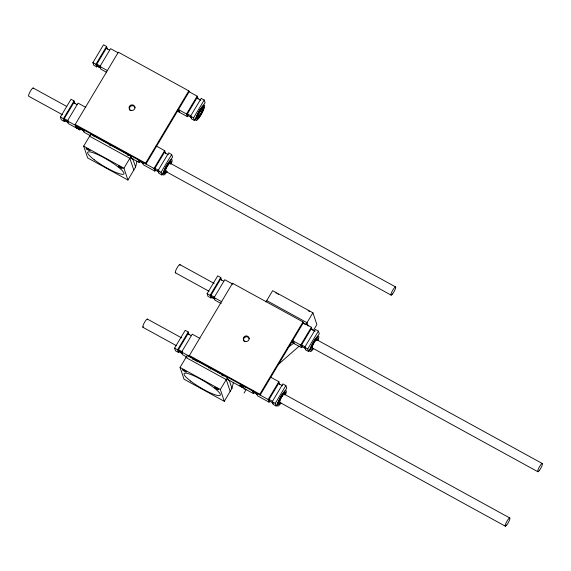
<?xml version="1.0" encoding="UTF-8"?>
<svg xmlns="http://www.w3.org/2000/svg" width="571" height="571" viewBox="0 0 571 571"><rect width="100%" height="100%" fill="white"/><g stroke="black" fill="none" stroke-linecap="round" stroke-linejoin="round"><path stroke-width="0.86" d="M133.271 159.109L131.787 158.495L131.037 156.347L90.775 134.242L83.68 146.126L87.648 157.924L127.918 180.022L135.577 167.075L137.076 161.101M229.463 380.457L228.164 379.779L227.422 377.624L187.152 355.526L180.058 367.41L184.026 379.208L224.296 401.306L231.954 388.359L233.453 382.384M77.099 104.629L73.745 102.787L64.28 118.632L64.88 120.402L64.287 121.395L61.268 119.739L60.376 117.084L71.018 99.254L74.037 100.917L74.929 103.565M109.611 50.162L106.256 48.321L96.799 64.166L97.391 65.936L96.799 66.928L93.78 65.272L92.887 62.617L103.529 44.795L106.549 46.451L107.441 49.106M64.287 121.395L63.395 118.739L74.037 100.917M96.799 66.928L95.907 64.273L106.549 46.451M80.083 127.79L80.482 128.967L79.89 129.96L68.313 123.6L67.421 120.952L78.063 103.123L85.778 107.362M106.235 72.103L100.831 69.141L99.939 66.486L110.574 48.656L118.297 52.896M75.179 124.485L118.333 52.197L188.801 90.868L189.101 91.753L145.94 164.041L145.648 163.156L75.179 124.485L75.472 125.37M76.942 128.075C70.654 122.922 85.236 132.058 76.942 128.075L77.742 126.741M77.192 128.225L77.977 126.919M77.949 128.639L78.734 127.333M78.191 128.761L78.984 127.426M78.413 128.86L79.233 127.483M79.126 129.096L80.204 127.447M79.326 129.103L80.168 127.69M127.918 180.022L123.95 168.231L131.037 156.347M130.709 157.846L139.288 162.549L139.874 161.564L139.481 160.38M145.648 163.156L188.801 90.868M177.31 110.845L178.559 111.531L179.351 110.196M178.559 111.531L179.608 110.253M168.374 154.72L164.348 152.514L154.884 168.359L155.483 170.122L154.891 171.114L153.999 168.459L164.641 150.637L156.147 145.976M200.885 100.26L196.859 98.048L187.402 113.893L187.995 115.663L187.402 116.648L186.51 114L197.152 96.171L188.666 91.51M158.024 170.672L168.666 152.85L171.685 154.505L172.578 157.161L166.932 165.098L161.936 174.983L158.916 173.327L158.024 170.672L161.043 172.328L161.936 174.983M190.543 116.206L201.178 98.383L204.204 100.039L205.096 102.694L199.443 110.631L194.454 120.517L191.435 118.861L190.543 116.206L193.562 117.862L194.454 120.517M161.043 172.328L171.685 154.505M193.562 117.862L204.204 100.039M191.292 335.691L187.938 333.849L178.48 349.695L179.073 351.465L178.48 352.457L175.461 350.794L174.569 348.146L185.211 330.316L188.23 331.972L189.122 334.627M223.811 281.225L220.456 279.383L210.992 295.228L211.591 296.999L210.999 297.991L207.98 296.335L207.087 293.68L217.729 275.85L220.749 277.513L221.641 280.161M178.48 352.457L177.588 349.802L188.23 331.972M210.999 297.991L210.107 295.335L220.749 277.513M187.138 357.203L182.513 354.662L181.614 352.007L192.256 334.185L199.978 338.417M221.198 303.586L215.024 300.196L214.132 297.548L224.774 279.719L232.49 283.958M189.372 355.547L232.533 283.259L303.001 321.93L303.301 322.815L260.14 395.103L259.841 394.218L189.372 355.547L189.672 356.432M265.936 301.916L272.638 290.689L312.908 312.794L316.876 324.585L313.236 330.68M224.296 401.306L220.327 389.508L227.422 377.624M240.698 386.282L239.606 385.161L241.79 386.003L243.61 387.595L240.698 386.282L241.554 384.847M240.933 386.439L241.754 385.061M241.176 386.596L241.976 385.261M241.426 386.745L242.204 385.439M241.683 386.895L242.454 385.596M242.646 387.381L243.467 386.003M242.853 387.466L243.71 386.032M244.053 389.386L245.237 387.402M244.074 392.998L246.258 389.343M227.75 379.487L253.481 393.612L254.074 392.62L253.481 390.857M259.841 394.218L303.001 321.93M291.51 341.908L292.017 342.207L292.787 340.916M292.017 342.207L293.044 341.051M292.266 342.35L293.294 341.165M312.908 312.794L305.813 324.671L302.716 322.972M282.566 385.782L278.541 383.569L269.084 399.415L269.676 401.185L269.084 402.177L268.192 399.522L278.834 381.699L270.347 377.038M315.085 331.316L311.059 329.11L301.595 344.955L302.195 346.718L301.602 347.71L300.71 345.055L311.352 327.233L302.858 322.572M272.217 401.734L282.859 383.905L285.885 385.568L286.778 388.216L281.125 396.16L276.136 406.045L273.116 404.389L272.217 401.734L275.243 403.39L276.136 406.045M304.736 347.268L315.378 329.446L318.397 331.101L319.289 333.757L313.643 341.694L308.647 351.579L305.628 349.923L304.736 347.268L307.755 348.924L308.647 351.579M275.243 403.39L285.885 385.568M307.755 348.924L318.397 331.101M277.506 365.147L299.268 346.062M287.912 347.404L294.343 342.843M221.841 375.354L222.355 375.44M178.78 111.63L179.765 111.802L177.931 110.253M93.951 136.548L94.386 136.733M292.516 342.479L293.965 342.857L291.874 341.173M208.579 367.795L209.072 368.038M222.975 375.697L223.468 375.939M96.799 64.166L100.824 66.379M187.402 113.893L190.757 115.735M92.887 62.617L95.907 64.273M99.939 66.486L107.655 70.718M178.024 109.339L186.51 114M97.391 65.936L100.746 67.778M187.995 115.663L190.678 117.134M177.374 111.145L187.402 116.648M33.118 87.991L66.707 106.427M169.801 163.006L395.532 286.885M62.339 114.685L28.757 96.256A4.689 0.928 -61.2 0 1 30.234 91.474A4.689 0.928 -61.2 0 1 33.304 88.162M164.662 170.843L391.171 295.15M64.28 118.632L68.306 120.845M154.884 168.359L158.909 170.565M60.376 117.084L63.395 118.739M67.421 120.952L153.999 168.459M64.88 120.402L68.234 122.244M80.482 128.967L83.837 130.809M139.874 161.564L143.235 163.406M155.483 170.122L158.838 171.964M109.268 144.877L110.025 145.312M127.083 154.655L127.847 155.098M90.154 135.591L83.916 132.165L83.023 129.51M154.891 171.114L143.314 164.762L142.422 162.107M89.59 136.226L129.86 158.324L133.828 170.122M83.68 146.126L123.95 168.231M266.728 300.596L306.991 322.694L308.126 326.062M179.829 264.587L214.196 283.452M316.52 339.602L542.243 463.481M175.468 272.852L209.057 291.281M312.151 347.867L537.882 471.746M210.992 295.228L214.353 297.07M301.595 344.955L304.957 346.797M207.087 293.68L210.107 295.335M214.132 297.548L221.848 301.781M292.216 340.402L300.71 345.055M211.591 296.999L214.946 298.84M302.195 346.718L304.878 348.196M291.567 342.207L301.602 347.71M147.318 319.053L181.685 337.918M283.223 393.64L509.732 517.947M142.95 327.319L176.539 345.748M278.855 401.898L505.364 526.205M178.48 349.695L182.506 351.907M269.084 399.415L272.438 401.256M174.569 348.146L177.588 349.802M181.614 352.007L268.192 399.522M179.073 351.465L182.427 353.306M196.695 361.129L194.675 360.03L194.083 358.26M254.074 392.62L257.428 394.461M269.676 401.185L273.031 403.026M269.084 402.177L257.507 395.824L256.615 393.169M185.968 357.51L226.237 379.608L230.206 391.406M180.058 367.41L220.327 389.508M128.09 155.248L128.539 155.562M110.503 145.626L110.924 145.94M210.306 368.787L210.728 369.094M192.705 359.166L193.084 359.466M311.352 327.233L312.244 329.888M197.152 96.171L198.044 98.826M278.834 381.699L279.726 384.354M232.533 283.259L232.825 284.137M252.589 390.957L253.481 393.612M164.641 150.637L165.533 153.292M229.264 380.357L231.954 388.359M138.389 159.901L139.288 162.549M132.886 159.073L135.577 167.075M197.223 360.572L197.666 361.9M193.191 358.36L193.64 359.687M78.998 127.304L79.89 129.96M313.572 348.524A8.786 1.742 -61.2 0 1 310.132 349.395A8.786 1.742 -61.2 0 1 316.441 337.697A8.786 1.742 -61.2 0 1 318.047 340.216M281.053 402.99A8.786 1.742 -61.2 0 1 277.613 403.861A8.786 1.742 -61.2 0 1 283.923 392.163A8.786 1.742 -61.2 0 1 285.536 394.682M191.72 118.19A8.786 1.742 -61.2 0 1 191.335 117.041M201.349 108.283A7.03 1.399 -61.2 0 1 203.554 108.155A7.03 1.399 -61.2 0 1 199.436 116.484A7.03 1.399 -61.2 0 1 196.51 118.069M196.717 117.048A7.03 1.399 -61.2 0 1 200.435 109.539M100.432 67.535A8.786 1.742 -61.2 0 1 99.425 66.6M99.996 67.385A8.379 1.663 -61.2 0 1 99.675 67.078M99.482 66.579A8.379 1.663 -61.2 0 1 98.562 66.472M99.325 66.928A8.786 1.742 -61.2 0 1 98.319 65.993M167.246 171.364A8.786 1.742 -61.2 0 1 163.342 173.106A8.786 1.742 -61.2 0 1 169.608 161.236A8.786 1.742 -61.2 0 1 171.336 163.62M175.804 272.738A4.689 0.928 -61.2 0 1 176.946 268.07A4.689 0.928 -61.2 0 1 180.036 265.201M214.632 298.597A8.786 1.742 -61.2 0 1 213.618 297.662M213.09 297.841A8.379 1.663 -61.2 0 1 212.762 297.534M213.518 297.991A8.786 1.742 -61.2 0 1 212.512 297.056M313.129 348.41A7.03 1.399 -61.2 0 1 311.017 348.167A7.03 1.399 -61.2 0 1 315.642 339.402A7.03 1.399 -61.2 0 1 317.754 339.645M305.92 349.245A8.786 1.742 -61.2 0 1 305.571 348.931M312.444 348.124A4.918 0.978 -61.2 0 1 313.65 343.221A4.918 0.978 -61.2 0 1 316.891 340.209M312.537 347.925A4.689 0.928 -61.2 0 1 313.393 343.792A4.689 0.928 -61.2 0 1 316.755 339.945M308.097 310.695A2.341 0.414 30.8 0 1 308.561 310.902M309.075 311.174A2.341 0.414 30.8 0 1 309.603 311.473M275.886 293.016A2.341 0.414 30.8 0 1 276.35 293.223M277.899 294.122A2.341 0.414 30.8 0 1 278.348 294.443M257.086 394.29A8.379 1.663 -61.2 0 1 256.757 393.99M254.245 392.648A8.786 1.742 -61.2 0 1 253.274 392.541M257.514 394.447A8.786 1.742 -61.2 0 1 256.507 393.505M273.059 403.397A8.786 1.742 -61.2 0 1 273.017 402.569M280.704 402.762A7.03 1.399 -61.2 0 1 278.47 402.748A7.03 1.399 -61.2 0 1 283.038 393.983A7.03 1.399 -61.2 0 1 285.272 393.99M284.051 394.24A4.689 0.928 -61.2 0 1 284.258 394.847M280.018 402.391A4.689 0.928 -61.2 0 1 279.918 400.335A4.689 0.928 -61.2 0 1 282.709 395.368M283.266 394.732A4.689 0.928 -61.2 0 1 283.723 394.347M280.411 402.184A4.918 0.978 -61.2 0 1 280.825 398.251A4.918 0.978 -61.2 0 1 284.379 394.675M280.604 402.705A7.03 1.399 -61.2 0 1 278.37 402.691A7.03 1.399 -61.2 0 1 282.938 393.926A7.03 1.399 -61.2 0 1 285.172 393.94M280.311 402.134A4.918 0.978 -61.2 0 1 280.725 398.194A4.918 0.978 -61.2 0 1 284.279 394.618M181.678 352.914A8.379 1.663 -61.2 0 1 181.35 352.607M181.164 352.107A8.379 1.663 -61.2 0 1 180.243 352M181.007 352.457A8.786 1.742 -61.2 0 1 180.001 351.522M182.113 353.064A8.786 1.742 -61.2 0 1 181.107 352.129M143.742 326.819A4.689 0.928 -61.2 0 1 144.142 323.072A4.689 0.928 -61.2 0 1 147.518 319.667M244.402 341.658A2.926 2.826 -18.6 0 1 245.045 337.19A2.926 2.826 -18.6 0 1 249.306 338.846M142.886 163.227A8.379 1.663 -61.2 0 1 142.522 162.135M143.314 163.385A8.786 1.742 -61.2 0 1 142.307 162.45M158.859 172.335A8.786 1.742 -61.2 0 1 158.817 171.507M166.504 171.7A7.03 1.399 -61.2 0 1 164.391 171.286A7.03 1.399 -61.2 0 1 169.416 162.228A7.03 1.399 -61.2 0 1 170.658 164.22M166.282 170.943A4.689 0.928 -61.2 0 1 166.682 167.196A4.918 0.978 -61.2 0 1 170.179 163.613M170.058 163.791A4.689 0.928 -61.2 0 0 166.682 167.196A4.918 0.978 -61.2 0 0 166.211 171.129M167.824 164.148A7.03 1.399 -61.2 0 1 170.972 162.878M166.404 171.643A7.03 1.399 -61.2 0 1 163.984 172.62M164.17 171.628A7.03 1.399 -61.2 0 1 165.718 167.781M165.997 167.246A7.03 1.399 -61.2 0 1 166.882 165.64M166.111 171.072A4.918 0.978 -61.2 0 1 166.525 167.132A4.918 0.978 -61.2 0 1 170.079 163.556M66.971 121.045A8.379 1.663 -61.2 0 1 66.05 120.938M66.807 121.395A8.786 1.742 -61.2 0 1 65.801 120.46M67.913 122.001A8.786 1.742 -61.2 0 1 66.907 121.066M83.316 130.452A8.786 1.742 -61.2 0 1 82.31 129.517M83.48 130.102A8.379 1.663 -61.2 0 1 82.559 129.995M83.666 130.609A8.379 1.663 -61.2 0 1 83.623 129.817M84.422 131.066A8.786 1.742 -61.2 0 1 83.416 130.124M130.209 110.596A2.926 2.826 -18.6 0 1 130.845 106.127A2.926 2.826 -18.6 0 1 135.113 107.783M198.615 118.475A8.786 1.742 -61.2 0 0 204.625 105.421A8.786 1.742 -61.2 0 0 197.33 114.643A8.786 1.742 -61.2 0 0 198.615 118.475M198.929 117.348A7.03 1.399 -61.2 0 0 203.74 106.905A7.03 1.399 -61.2 0 0 197.901 114.286A7.03 1.399 -61.2 0 0 198.929 117.348M199.308 115.999A4.918 0.978 -61.2 0 0 202.676 108.683A4.918 0.978 -61.2 0 0 198.587 113.85A4.918 0.978 -61.2 0 0 199.308 115.999M199.35 115.849A4.689 0.928 -61.2 0 0 202.555 108.883A4.689 0.928 -61.2 0 0 198.665 113.8A4.689 0.928 -61.2 0 0 199.35 115.849M199.208 115.942A4.918 0.978 -61.2 0 0 202.569 108.633A4.918 0.978 -61.2 0 0 198.487 113.793A4.918 0.978 -61.2 0 0 199.208 115.942M539.224 470.611A4.689 0.928 -61.2 0 0 542.429 463.652A4.689 0.928 -61.2 0 0 538.539 468.57A4.689 0.928 -61.2 0 0 539.224 470.611M190.628 381.078A21.091 3.719 30.8 0 0 220.142 395.339A21.091 3.719 30.8 0 0 195.76 376.66A21.091 3.719 30.8 0 0 190.628 381.078M183.198 370.436A2.341 0.414 30.8 0 0 186.474 372.021A2.341 0.414 30.8 0 0 183.769 369.944A2.341 0.414 30.8 0 0 183.198 370.436M215.41 388.116A2.341 0.414 30.8 0 0 218.693 389.7A2.341 0.414 30.8 0 0 215.981 387.623A2.341 0.414 30.8 0 0 215.41 388.116M506.705 525.077A4.689 0.928 -61.2 0 0 509.91 518.118A4.689 0.928 -61.2 0 0 506.02 523.036A4.689 0.928 -61.2 0 0 506.705 525.077M245.409 341.487A2.926 2.826 -18.6 0 0 249.013 337.961A2.926 2.826 -18.6 0 0 244.138 336.762A2.926 2.826 -18.6 0 0 245.409 341.487M94.244 159.794A21.091 3.719 30.8 0 0 123.764 174.055A21.091 3.719 30.8 0 0 99.383 155.376A21.091 3.719 30.8 0 0 94.244 159.794M86.821 149.152A2.341 0.414 30.8 0 0 90.097 150.737A2.341 0.414 30.8 0 0 87.392 148.66A2.341 0.414 30.8 0 0 86.821 149.152M119.032 166.832A2.341 0.414 30.8 0 0 122.315 168.416A2.341 0.414 30.8 0 0 119.603 166.339A2.341 0.414 30.8 0 0 119.032 166.832M131.216 110.424A2.926 2.826 -18.6 0 0 134.813 106.898A2.926 2.826 -18.6 0 0 129.938 105.699A2.926 2.826 -18.6 0 0 131.216 110.424M392.513 294.015A4.689 0.928 -61.2 0 0 395.717 287.056A4.689 0.928 -61.2 0 0 391.827 291.974A4.689 0.928 -61.2 0 0 392.513 294.015"/></g></svg>
